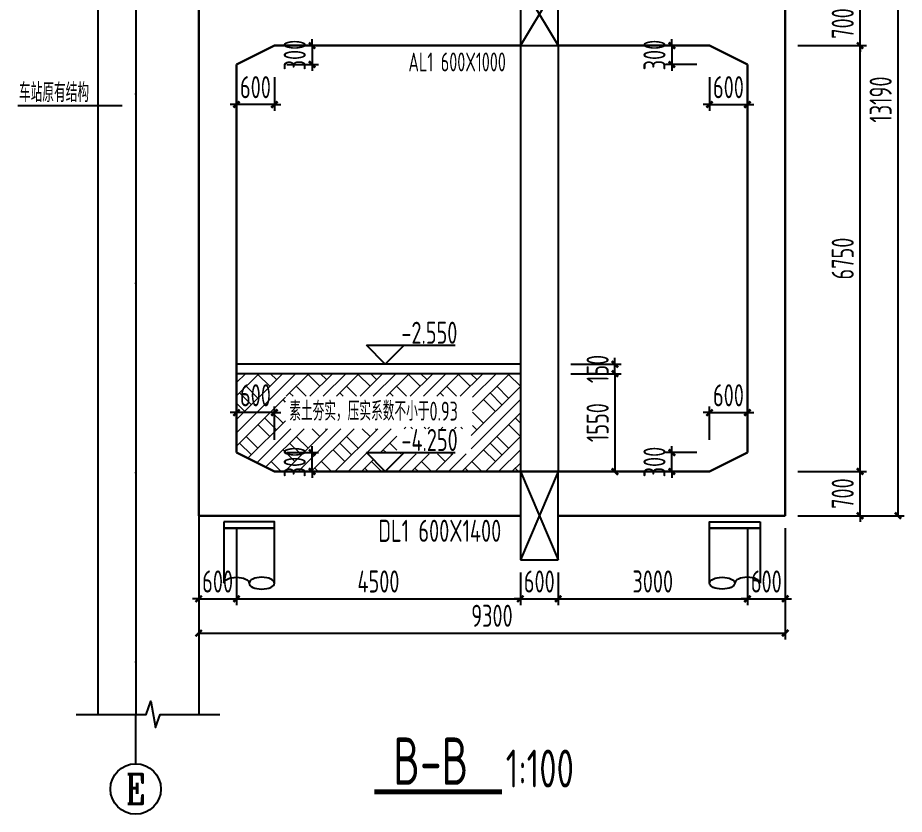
# Model space of a CAD drawing. Header units: millimetres. Extents: x -897614 to 191467, y -439928 to 101803.
# Drawn here: x -429346 to -415289, y -274650 to -262026 of the extents above; entities that cross this region are included whole.
import ezdxf
from ezdxf.enums import TextEntityAlignment as Align

# ---------------------------------------------------------------- set-up
doc = ezdxf.new("R2010")
doc.units = ezdxf.units.MM
doc.header["$LTSCALE"] = 1000
doc.linetypes.add('ACAD_ISO04W100', pattern=[30, 24, -3, 0, -3])
doc.linetypes.add('DASHED', pattern=[19.05, 12.7, -6.35])
for name, color, linetype in [('AXIS', 3, 'Continuous'), ('COLUMN', 2, 'Continuous'), ('DC', 7, 'Continuous'), ('DIM_ELEV', 3, 'Continuous'), ('DIM_LEAD', 3, 'Continuous'), ('DIM_SYMB', 3, 'Continuous'), ('JG_TEXT', 7, 'Continuous'), ('PUB_TEXT', 7, 'Continuous'), ('ZH', 7, 'Continuous')]:
    doc.layers.add(name, color=color, linetype=linetype)
for name, color, linetype, lineweight in [('AXIS_TEXT', 7, 'Continuous', 18), ('Beam', 4, 'DASHED', 25), ('DOTE', 8, 'ACAD_ISO04W100', 9), ('PUB_HATCH', 8, 'Continuous', 18), ('WALL', 6, 'Continuous', 30)]:
    doc.layers.add(name, color=color, linetype=linetype, lineweight=lineweight)
doc.styles.add('_TCH_AXIS', font='COMPLEX', dxfattribs={"bigfont": 'GBCBIG'})
doc.styles.add('COMPLEX', font='COMPLEX')
doc.styles.add('TSSD', font='tssdeng.shx', dxfattribs={"width": 0.7, "bigfont": 'tssdchn.shx'})
doc.dimstyles.new('TSD', dxfattribs={"dimtxt": 350, "dimasz": 100, "dimexe": 100, "dimexo": 200, "dimgap": 100, "dimtad": 1, "dimdec": 0, "dimzin": 0, "dimdsep": 46, "dimtxsty": 'TSSD', "dimblk": 'ARCHTICK', "dimcen": 0.09, "dimclrt": 7, "dimazin": 2, "dimtfac": 1, "dimtdec": 0, "dimtix": 1, "dimtmove": 2, "dimatfit": 3, "dimfxl": 0, "dimtolj": 1, "dimtzin": 0, "dimarcsym": 0})

# ---------------------------------------------------------------- blocks, each defined once
blk = doc.blocks.new('A$C28A31710')
at = {"color": 5}
for p, q in [((441, 11301, 0), (441, -1834, 0)), ((1041, 11301, 0), (1041, -1834, 0)), ((2041, 11301, 0), (2041, -1834, 0))]:
    blk.add_line(p, q, dxfattribs=at)
for points in [[(100, 11301), (1207, 11301), (1282, 11511), (1356, 11091), (1432, 11301), (2378, 11301)], [(100, -1834), (1207, -1834), (1282, -1624), (1356, -2044), (1432, -1834), (2378, -1834)]]:
    blk.add_lwpolyline(points, dxfattribs=at)
blk = doc.blocks.new('_ArchTick')
at = {"color": 0, "linetype": 'ByBlock', "const_width": 0.4}
blk.add_lwpolyline([(-0.5, -0.5), (0.5, 0.5)], dxfattribs=at)
blk = doc.blocks.new('*D980')
at = {"layer": 'Defpoints', "color": 0, "transparency": 16777216}
for p in [(-426477, -269918), (-425877, -269918), (-425877, -271236)]:
    blk.add_point(p, dxfattribs=at)
at = {"layer": 'DIM_LEAD', "color": 0, "lineweight": -2, "transparency": 16777216}
for p, q in [((-426477, -270118), (-426477, -271336)), ((-425877, -270118), (-425877, -271336)), ((-426477, -271236), (-426577, -271236)), ((-426477, -271236), (-425877, -271236)), ((-425877, -271236), (-425777, -271236))]:
    blk.add_line(p, q, dxfattribs=at)
at = {"layer": 'DIM_LEAD', "color": 0, "lineweight": -2, "transparency": 16777216, "xscale": 100, "yscale": 100, "zscale": 100}
blk.add_blockref('_ArchTick', (-426477, -271236), dxfattribs=at)
at = {"layer": 'DIM_LEAD', "color": 0, "lineweight": -2, "transparency": 16777216, "xscale": 100, "yscale": 100, "zscale": 100, "rotation": 180}
blk.add_blockref('_ArchTick', (-425877, -271236), dxfattribs=at)
at = {"layer": 'DIM_LEAD', "color": 7, "transparency": 16777216, "insert": (-426177, -270961), "char_height": 350, "attachment_point": 5, "style": 'TSSD'}
blk.add_mtext('\\A1;600', dxfattribs=at)
blk = doc.blocks.new('*D981')
at = {"layer": 'Defpoints', "color": 0, "transparency": 16777216}
for p in [(-425877, -269918), (-421377, -270618), (-421377, -271236)]:
    blk.add_point(p, dxfattribs=at)
at = {"layer": 'DIM_LEAD', "color": 0, "lineweight": -2, "transparency": 16777216}
for p, q in [((-425877, -270118), (-425877, -271336)), ((-421377, -270818), (-421377, -271336)), ((-425877, -271236), (-421377, -271236))]:
    blk.add_line(p, q, dxfattribs=at)
at = {"layer": 'DIM_LEAD', "color": 0, "lineweight": -2, "transparency": 16777216, "xscale": 100, "yscale": 100, "zscale": 100, "rotation": 180}
blk.add_blockref('_ArchTick', (-425877, -271236), dxfattribs=at)
at = {"layer": 'DIM_LEAD', "color": 0, "lineweight": -2, "transparency": 16777216, "xscale": 100, "yscale": 100, "zscale": 100}
blk.add_blockref('_ArchTick', (-421377, -271236), dxfattribs=at)
at = {"layer": 'DIM_LEAD', "color": 7, "transparency": 16777216, "insert": (-423627, -270961), "char_height": 350, "attachment_point": 5, "style": 'TSSD'}
blk.add_mtext('\\A1;4500', dxfattribs=at)
blk = doc.blocks.new('*D982')
at = {"layer": 'Defpoints', "color": 0, "transparency": 16777216}
for p in [(-421377, -270618), (-420777, -270618), (-420777, -271236)]:
    blk.add_point(p, dxfattribs=at)
at = {"layer": 'DIM_LEAD', "color": 0, "lineweight": -2, "transparency": 16777216}
for p, q in [((-421377, -270818), (-421377, -271336)), ((-420777, -270818), (-420777, -271336)), ((-421377, -271236), (-421477, -271236)), ((-421377, -271236), (-420777, -271236)), ((-420777, -271236), (-420677, -271236))]:
    blk.add_line(p, q, dxfattribs=at)
at = {"layer": 'DIM_LEAD', "color": 0, "lineweight": -2, "transparency": 16777216, "xscale": 100, "yscale": 100, "zscale": 100}
blk.add_blockref('_ArchTick', (-421377, -271236), dxfattribs=at)
at = {"layer": 'DIM_LEAD', "color": 0, "lineweight": -2, "transparency": 16777216, "xscale": 100, "yscale": 100, "zscale": 100, "rotation": 180}
blk.add_blockref('_ArchTick', (-420777, -271236), dxfattribs=at)
at = {"layer": 'DIM_LEAD', "color": 7, "transparency": 16777216, "insert": (-421077, -270961), "char_height": 350, "attachment_point": 5, "style": 'TSSD'}
blk.add_mtext('\\A1;600', dxfattribs=at)
blk = doc.blocks.new('*D983')
at = {"layer": 'Defpoints', "color": 0, "transparency": 16777216}
for p in [(-417777, -269918, 0), (-420777, -270618), (-417777, -271236)]:
    blk.add_point(p, dxfattribs=at)
at = {"layer": 'DIM_LEAD', "color": 0, "lineweight": -2, "transparency": 16777216}
for p, q in [((-417777, -270118), (-417777, -271336)), ((-420777, -270818), (-420777, -271336)), ((-420777, -271236), (-417777, -271236))]:
    blk.add_line(p, q, dxfattribs=at)
at = {"layer": 'DIM_LEAD', "color": 0, "lineweight": -2, "transparency": 16777216, "xscale": 100, "yscale": 100, "zscale": 100, "rotation": 180}
blk.add_blockref('_ArchTick', (-420777, -271236), dxfattribs=at)
at = {"layer": 'DIM_LEAD', "color": 0, "lineweight": -2, "transparency": 16777216, "xscale": 100, "yscale": 100, "zscale": 100}
blk.add_blockref('_ArchTick', (-417777, -271236), dxfattribs=at)
at = {"layer": 'DIM_LEAD', "color": 7, "transparency": 16777216, "insert": (-419277, -270961), "char_height": 350, "attachment_point": 5, "style": 'TSSD'}
blk.add_mtext('\\A1;3000', dxfattribs=at)
blk = doc.blocks.new('*D984')
at = {"layer": 'Defpoints', "color": 0, "transparency": 16777216}
for p in [(-417777, -269918, 0), (-417177, -269918), (-417177, -271236)]:
    blk.add_point(p, dxfattribs=at)
at = {"layer": 'DIM_LEAD', "color": 0, "lineweight": -2, "transparency": 16777216}
for p, q in [((-417777, -270118), (-417777, -271336)), ((-417177, -270118), (-417177, -271336)), ((-417777, -271236), (-417877, -271236)), ((-417777, -271236), (-417177, -271236)), ((-417177, -271236), (-417077, -271236))]:
    blk.add_line(p, q, dxfattribs=at)
at = {"layer": 'DIM_LEAD', "color": 0, "lineweight": -2, "transparency": 16777216, "xscale": 100, "yscale": 100, "zscale": 100}
blk.add_blockref('_ArchTick', (-417777, -271236), dxfattribs=at)
at = {"layer": 'DIM_LEAD', "color": 0, "lineweight": -2, "transparency": 16777216, "xscale": 100, "yscale": 100, "zscale": 100, "rotation": 180}
blk.add_blockref('_ArchTick', (-417177, -271236), dxfattribs=at)
at = {"layer": 'DIM_LEAD', "color": 7, "transparency": 16777216, "insert": (-417477, -270961), "char_height": 350, "attachment_point": 5, "style": 'TSSD'}
blk.add_mtext('\\A1;600', dxfattribs=at)
blk = doc.blocks.new('*D985')
at = {"layer": 'Defpoints', "color": 0, "transparency": 16777216}
for p in [(-417177, -269218), (-415990, -269218), (-417177, -269918)]:
    blk.add_point(p, dxfattribs=at)
at = {"layer": 'DIM_LEAD', "color": 0, "lineweight": -2, "transparency": 16777216}
for p, q in [((-415990, -269218), (-415990, -269118)), ((-416977, -269218), (-415890, -269218)), ((-415990, -269918), (-415990, -269218)), ((-416977, -269918), (-415890, -269918)), ((-415990, -269918), (-415990, -270018))]:
    blk.add_line(p, q, dxfattribs=at)
at = {"layer": 'DIM_LEAD', "color": 0, "lineweight": -2, "transparency": 16777216, "xscale": 100, "yscale": 100, "zscale": 100}
for p, rotation in [((-415990, -269218), 270), ((-415990, -269918), 90)]:
    blk.add_blockref('_ArchTick', p, dxfattribs=dict(at, rotation=rotation))
at = {"layer": 'DIM_LEAD', "color": 7, "transparency": 16777216, "insert": (-416265, -269568), "char_height": 350, "attachment_point": 5, "rotation": 90, "style": 'TSSD'}
blk.add_mtext('\\A1;700', dxfattribs=at)
blk = doc.blocks.new('*D986')
at = {"layer": 'Defpoints', "color": 0, "transparency": 16777216}
for p in [(-417177, -262468, 0), (-415990, -262468), (-417177, -269218)]:
    blk.add_point(p, dxfattribs=at)
at = {"layer": 'DIM_LEAD', "color": 0, "lineweight": -2, "transparency": 16777216}
for p, q in [((-416977, -262468), (-415890, -262468)), ((-415990, -269218), (-415990, -262468)), ((-416977, -269218), (-415890, -269218))]:
    blk.add_line(p, q, dxfattribs=at)
at = {"layer": 'DIM_LEAD', "color": 0, "lineweight": -2, "transparency": 16777216, "xscale": 100, "yscale": 100, "zscale": 100}
for p, rotation in [((-415990, -262468), 90), ((-415990, -269218), 270)]:
    blk.add_blockref('_ArchTick', p, dxfattribs=dict(at, rotation=rotation))
at = {"layer": 'DIM_LEAD', "color": 7, "transparency": 16777216, "insert": (-416265, -265843), "char_height": 350, "attachment_point": 5, "rotation": 90, "style": 'TSSD'}
blk.add_mtext('\\A1;6750', dxfattribs=at)
blk = doc.blocks.new('*D987')
at = {"layer": 'Defpoints', "color": 0, "transparency": 16777216}
for p in [(-417177, -261768), (-415990, -261768), (-417177, -262468, 0)]:
    blk.add_point(p, dxfattribs=at)
at = {"layer": 'DIM_LEAD', "color": 0, "lineweight": -2, "transparency": 16777216}
for p, q in [((-415990, -261768), (-415990, -261668)), ((-416977, -261768), (-415890, -261768)), ((-415990, -262468), (-415990, -261768)), ((-416977, -262468), (-415890, -262468)), ((-415990, -262468), (-415990, -262568))]:
    blk.add_line(p, q, dxfattribs=at)
at = {"layer": 'DIM_LEAD', "color": 0, "lineweight": -2, "transparency": 16777216, "xscale": 100, "yscale": 100, "zscale": 100}
for p, rotation in [((-415990, -261768), 270), ((-415990, -262468), 90)]:
    blk.add_blockref('_ArchTick', p, dxfattribs=dict(at, rotation=rotation))
at = {"layer": 'DIM_LEAD', "color": 7, "transparency": 16777216, "insert": (-416265, -262118), "char_height": 350, "attachment_point": 5, "rotation": 90, "style": 'TSSD'}
blk.add_mtext('\\A1;700', dxfattribs=at)
blk = doc.blocks.new('*D988')
at = {"layer": 'Defpoints', "color": 0, "transparency": 16777216}
for p in [(-417177, -256728), (-417177, -269918), (-415389, -269918)]:
    blk.add_point(p, dxfattribs=at)
at = {"layer": 'DIM_LEAD', "color": 0, "lineweight": -2, "transparency": 16777216}
for p, q in [((-416977, -256728), (-415289, -256728)), ((-415389, -256728), (-415389, -269918)), ((-416977, -269918), (-415289, -269918))]:
    blk.add_line(p, q, dxfattribs=at)
at = {"layer": 'DIM_LEAD', "color": 0, "lineweight": -2, "transparency": 16777216, "xscale": 100, "yscale": 100, "zscale": 100}
for p, rotation in [((-415389, -256728), 90), ((-415389, -269918), 270)]:
    blk.add_blockref('_ArchTick', p, dxfattribs=dict(at, rotation=rotation))
at = {"layer": 'DIM_LEAD', "color": 7, "transparency": 16777216, "insert": (-415664, -263323), "char_height": 350, "attachment_point": 5, "rotation": 90, "style": 'TSSD'}
blk.add_mtext('\\A1;13190', dxfattribs=at)
blk = doc.blocks.new('*D989')
at = {"layer": 'Defpoints', "color": 0, "transparency": 16777216}
for p in [(-418377, -262468), (-418975, -262768), (-418377, -262768)]:
    blk.add_point(p, dxfattribs=at)
at = {"layer": 'DIM_LEAD', "color": 0, "lineweight": -2, "transparency": 16777216}
for p, q in [((-418975, -262468), (-418975, -262368)), ((-418577, -262468), (-419075, -262468)), ((-418975, -262468), (-418975, -262768)), ((-418577, -262768), (-419075, -262768)), ((-418975, -262768), (-418975, -262868))]:
    blk.add_line(p, q, dxfattribs=at)
at = {"layer": 'DIM_LEAD', "color": 0, "lineweight": -2, "transparency": 16777216, "xscale": 100, "yscale": 100, "zscale": 100}
for p, rotation in [((-418975, -262468), 270), ((-418975, -262768), 90)]:
    blk.add_blockref('_ArchTick', p, dxfattribs=dict(at, rotation=rotation))
at = {"layer": 'DIM_LEAD', "color": 7, "transparency": 16777216, "insert": (-419250, -262618), "char_height": 350, "attachment_point": 5, "rotation": 90, "style": 'TSSD'}
blk.add_mtext('\\A1;300', dxfattribs=at)
blk = doc.blocks.new('*D990')
at = {"layer": 'Defpoints', "color": 0, "transparency": 16777216}
for p in [(-418377, -262768), (-417777, -262768, 0), (-417777, -263402)]:
    blk.add_point(p, dxfattribs=at)
at = {"layer": 'DIM_LEAD', "color": 0, "lineweight": -2, "transparency": 16777216}
for p, q in [((-418377, -262968), (-418377, -263502)), ((-417777, -262968), (-417777, -263502)), ((-418377, -263402), (-418477, -263402)), ((-418377, -263402), (-417777, -263402)), ((-417777, -263402), (-417677, -263402))]:
    blk.add_line(p, q, dxfattribs=at)
at = {"layer": 'DIM_LEAD', "color": 0, "lineweight": -2, "transparency": 16777216, "xscale": 100, "yscale": 100, "zscale": 100}
blk.add_blockref('_ArchTick', (-418377, -263402), dxfattribs=at)
at = {"layer": 'DIM_LEAD', "color": 0, "lineweight": -2, "transparency": 16777216, "xscale": 100, "yscale": 100, "zscale": 100, "rotation": 180}
blk.add_blockref('_ArchTick', (-417777, -263402), dxfattribs=at)
at = {"layer": 'DIM_LEAD', "color": 7, "transparency": 16777216, "insert": (-418077, -263127), "char_height": 350, "attachment_point": 5, "style": 'TSSD'}
blk.add_mtext('\\A1;600', dxfattribs=at)
blk = doc.blocks.new('*D991')
at = {"layer": 'Defpoints', "color": 0, "transparency": 16777216}
for p in [(-425277, -262468), (-425277, -262768), (-424679, -262768)]:
    blk.add_point(p, dxfattribs=at)
at = {"layer": 'DIM_LEAD', "color": 0, "lineweight": -2, "transparency": 16777216}
for p, q in [((-424679, -262468), (-424679, -262368)), ((-425077, -262468), (-424579, -262468)), ((-424679, -262468), (-424679, -262768)), ((-425077, -262768), (-424579, -262768)), ((-424679, -262768), (-424679, -262868))]:
    blk.add_line(p, q, dxfattribs=at)
at = {"layer": 'DIM_LEAD', "color": 0, "lineweight": -2, "transparency": 16777216, "xscale": 100, "yscale": 100, "zscale": 100}
for p, rotation in [((-424679, -262468), 270), ((-424679, -262768), 90)]:
    blk.add_blockref('_ArchTick', p, dxfattribs=dict(at, rotation=rotation))
at = {"layer": 'DIM_LEAD', "color": 7, "transparency": 16777216, "insert": (-424954, -262618), "char_height": 350, "attachment_point": 5, "rotation": 90, "style": 'TSSD'}
blk.add_mtext('\\A1;300', dxfattribs=at)
blk = doc.blocks.new('*D992')
at = {"layer": 'Defpoints', "color": 0, "transparency": 16777216}
for p in [(-425877, -262768, 0), (-425277, -262768), (-425877, -263402)]:
    blk.add_point(p, dxfattribs=at)
at = {"layer": 'DIM_LEAD', "color": 0, "lineweight": -2, "transparency": 16777216}
for p, q in [((-425877, -262968), (-425877, -263502)), ((-425277, -262968), (-425277, -263502)), ((-425877, -263402), (-425977, -263402)), ((-425277, -263402), (-425877, -263402)), ((-425277, -263402), (-425177, -263402))]:
    blk.add_line(p, q, dxfattribs=at)
at = {"layer": 'DIM_LEAD', "color": 0, "lineweight": -2, "transparency": 16777216, "xscale": 100, "yscale": 100, "zscale": 100}
blk.add_blockref('_ArchTick', (-425877, -263402), dxfattribs=at)
at = {"layer": 'DIM_LEAD', "color": 0, "lineweight": -2, "transparency": 16777216, "xscale": 100, "yscale": 100, "zscale": 100, "rotation": 180}
blk.add_blockref('_ArchTick', (-425277, -263402), dxfattribs=at)
at = {"layer": 'DIM_LEAD', "color": 7, "transparency": 16777216, "insert": (-425577, -263127), "char_height": 350, "attachment_point": 5, "style": 'TSSD'}
blk.add_mtext('\\A1;600', dxfattribs=at)
blk = doc.blocks.new('*D993')
at = {"layer": 'Defpoints', "color": 0, "transparency": 16777216}
for p in [(-426477, -269918), (-417177, -269918), (-417177, -271779)]:
    blk.add_point(p, dxfattribs=at)
at = {"layer": 'DIM_LEAD', "color": 0, "lineweight": -2, "transparency": 16777216}
for p, q in [((-426477, -270118), (-426477, -271879)), ((-417177, -270118), (-417177, -271879)), ((-426477, -271779), (-417177, -271779))]:
    blk.add_line(p, q, dxfattribs=at)
at = {"layer": 'DIM_LEAD', "color": 0, "lineweight": -2, "transparency": 16777216, "xscale": 100, "yscale": 100, "zscale": 100, "rotation": 180}
blk.add_blockref('_ArchTick', (-426477, -271779), dxfattribs=at)
at = {"layer": 'DIM_LEAD', "color": 0, "lineweight": -2, "transparency": 16777216, "xscale": 100, "yscale": 100, "zscale": 100}
blk.add_blockref('_ArchTick', (-417177, -271779), dxfattribs=at)
at = {"layer": 'DIM_LEAD', "color": 7, "transparency": 16777216, "insert": (-421827, -271504), "char_height": 350, "attachment_point": 5, "style": 'TSSD'}
blk.add_mtext('\\A1;9300', dxfattribs=at)
blk = doc.blocks.new('_axiso')
blk.add_circle((0, 0), 0.5)
at = {"layer": 'AXIS_TEXT', "style": 'COMPLEX', "width": 1.041667}
blk.add_attdef('A', text='', height=0.56, dxfattribs=at).set_placement((-0.25, -0.28), (0.25, -0.28), align=Align.FIT)
blk = doc.blocks.new('*D1727')
at = {"layer": 'Defpoints', "color": 0, "transparency": 16777216}
for p in [(-420777, -267668), (-420777, -269218), (-419877, -269218)]:
    blk.add_point(p, dxfattribs=at)
at = {"layer": 'DIM_LEAD', "color": 0, "lineweight": -2, "transparency": 16777216}
for p, q in [((-420577, -267668), (-419777, -267668)), ((-419877, -267668), (-419877, -269218)), ((-420577, -269218), (-419777, -269218))]:
    blk.add_line(p, q, dxfattribs=at)
at = {"layer": 'DIM_LEAD', "color": 0, "lineweight": -2, "transparency": 16777216, "xscale": 100, "yscale": 100, "zscale": 100}
for p, rotation in [((-419877, -267668), 90), ((-419877, -269218), 270)]:
    blk.add_blockref('_ArchTick', p, dxfattribs=dict(at, rotation=rotation))
at = {"layer": 'DIM_LEAD', "color": 7, "transparency": 16777216, "insert": (-420152, -268443), "char_height": 350, "attachment_point": 5, "rotation": 90, "style": 'TSSD'}
blk.add_mtext('\\A1;1550', dxfattribs=at)
blk = doc.blocks.new('*D1790')
at = {"layer": 'Defpoints', "color": 0, "transparency": 16777216}
for p in [(-418975, -268918), (-418377, -268918), (-418377, -269218)]:
    blk.add_point(p, dxfattribs=at)
at = {"layer": 'DIM_LEAD', "color": 0, "lineweight": -2, "transparency": 16777216}
for p, q in [((-418975, -268918), (-418975, -268818)), ((-418577, -268918), (-419075, -268918)), ((-418975, -269218), (-418975, -268918)), ((-418577, -269218), (-419075, -269218)), ((-418975, -269218), (-418975, -269318))]:
    blk.add_line(p, q, dxfattribs=at)
at = {"layer": 'DIM_LEAD', "color": 0, "lineweight": -2, "transparency": 16777216, "xscale": 100, "yscale": 100, "zscale": 100}
for p, rotation in [((-418975, -268918), 270), ((-418975, -269218), 90)]:
    blk.add_blockref('_ArchTick', p, dxfattribs=dict(at, rotation=rotation))
at = {"layer": 'DIM_LEAD', "color": 7, "transparency": 16777216, "insert": (-419250, -269068), "char_height": 350, "attachment_point": 5, "rotation": 90, "style": 'TSSD'}
blk.add_mtext('\\A1;300', dxfattribs=at)
blk = doc.blocks.new('*D1791')
at = {"layer": 'Defpoints', "color": 0, "transparency": 16777216}
for p in [(-417777, -268285), (-418377, -268918), (-417777, -268918, 0)]:
    blk.add_point(p, dxfattribs=at)
at = {"layer": 'DIM_LEAD', "color": 0, "lineweight": -2, "transparency": 16777216}
for p, q in [((-418377, -268718), (-418377, -268185)), ((-417777, -268718), (-417777, -268185)), ((-418377, -268285), (-418477, -268285)), ((-418377, -268285), (-417777, -268285)), ((-417777, -268285), (-417677, -268285))]:
    blk.add_line(p, q, dxfattribs=at)
at = {"layer": 'DIM_LEAD', "color": 0, "lineweight": -2, "transparency": 16777216, "xscale": 100, "yscale": 100, "zscale": 100}
blk.add_blockref('_ArchTick', (-418377, -268285), dxfattribs=at)
at = {"layer": 'DIM_LEAD', "color": 0, "lineweight": -2, "transparency": 16777216, "xscale": 100, "yscale": 100, "zscale": 100, "rotation": 180}
blk.add_blockref('_ArchTick', (-417777, -268285), dxfattribs=at)
at = {"layer": 'DIM_LEAD', "color": 7, "transparency": 16777216, "insert": (-418077, -268010), "char_height": 350, "attachment_point": 5, "style": 'TSSD'}
blk.add_mtext('\\A1;600', dxfattribs=at)
blk = doc.blocks.new('*D1806')
at = {"layer": 'Defpoints', "color": 0, "transparency": 16777216}
for p in [(-425277, -268918), (-424679, -268918), (-425277, -269218)]:
    blk.add_point(p, dxfattribs=at)
at = {"layer": 'DIM_LEAD', "color": 0, "lineweight": -2, "transparency": 16777216}
for p, q in [((-424679, -268918), (-424679, -268818)), ((-425077, -268918), (-424579, -268918)), ((-424679, -269218), (-424679, -268918)), ((-425077, -269218), (-424579, -269218)), ((-424679, -269218), (-424679, -269318))]:
    blk.add_line(p, q, dxfattribs=at)
at = {"layer": 'DIM_LEAD', "color": 0, "lineweight": -2, "transparency": 16777216, "xscale": 100, "yscale": 100, "zscale": 100}
for p, rotation in [((-424679, -268918), 270), ((-424679, -269218), 90)]:
    blk.add_blockref('_ArchTick', p, dxfattribs=dict(at, rotation=rotation))
at = {"layer": 'DIM_LEAD', "color": 7, "transparency": 16777216, "insert": (-424954, -269068), "char_height": 350, "attachment_point": 5, "rotation": 90, "style": 'TSSD'}
blk.add_mtext('\\A1;300', dxfattribs=at)
blk = doc.blocks.new('*D1807')
at = {"layer": 'Defpoints', "color": 0, "transparency": 16777216}
for p in [(-425877, -268285), (-425877, -268918, 0), (-425277, -268918)]:
    blk.add_point(p, dxfattribs=at)
at = {"layer": 'DIM_LEAD', "color": 0, "lineweight": -2, "transparency": 16777216}
for p, q in [((-425877, -268718), (-425877, -268185)), ((-425277, -268718), (-425277, -268185)), ((-425877, -268285), (-425977, -268285)), ((-425277, -268285), (-425877, -268285)), ((-425277, -268285), (-425177, -268285))]:
    blk.add_line(p, q, dxfattribs=at)
at = {"layer": 'DIM_LEAD', "color": 0, "lineweight": -2, "transparency": 16777216, "xscale": 100, "yscale": 100, "zscale": 100}
blk.add_blockref('_ArchTick', (-425877, -268285), dxfattribs=at)
at = {"layer": 'DIM_LEAD', "color": 0, "lineweight": -2, "transparency": 16777216, "xscale": 100, "yscale": 100, "zscale": 100, "rotation": 180}
blk.add_blockref('_ArchTick', (-425277, -268285), dxfattribs=at)
at = {"layer": 'DIM_LEAD', "color": 7, "transparency": 16777216, "insert": (-425577, -268010), "char_height": 350, "attachment_point": 5, "style": 'TSSD'}
blk.add_mtext('\\A1;600', dxfattribs=at)
blk = doc.blocks.new('A$C182F2979')
at = {"layer": 'ZH'}
blk.add_lwpolyline([(800, 1064), (800, 964), (0, 964), (0, 1064)], close=True, dxfattribs=at)
blk.add_lwpolyline([(0, 94), (0, 964), (800, 964), (800, 94)], dxfattribs=at)
blk.add_ellipse((200, 94), major_axis=(-200, 0), ratio=0.468529, dxfattribs=at)
blk.add_ellipse((600, 94), major_axis=(-200, 0), ratio=0.468529, start_param=3.141593, end_param=6.283185, dxfattribs=at)
blk = doc.blocks.new('*D1866')
at = {"layer": 'Defpoints', "color": 0, "transparency": 16777216}
for p in [(-420777, -267518), (-419877, -267518), (-420777, -267668)]:
    blk.add_point(p, dxfattribs=at)
at = {"layer": 'DIM_LEAD', "color": 0, "lineweight": -2, "transparency": 16777216}
for p, q in [((-419877, -267518), (-419877, -267418)), ((-420577, -267518), (-419777, -267518)), ((-419877, -267668), (-419877, -267518)), ((-420577, -267668), (-419777, -267668)), ((-419877, -267668), (-419877, -267768))]:
    blk.add_line(p, q, dxfattribs=at)
at = {"layer": 'DIM_LEAD', "color": 0, "lineweight": -2, "transparency": 16777216, "xscale": 100, "yscale": 100, "zscale": 100}
for p, rotation in [((-419877, -267518), 270), ((-419877, -267668), 90)]:
    blk.add_blockref('_ArchTick', p, dxfattribs=dict(at, rotation=rotation))
at = {"layer": 'DIM_LEAD', "color": 7, "transparency": 16777216, "insert": (-420152, -267593), "char_height": 350, "attachment_point": 5, "rotation": 90, "style": 'TSSD'}
blk.add_mtext('\\A1;150', dxfattribs=at)

msp = doc.modelspace()

# ---------------------------------------------------------------- hatches: boundary and pattern name
at = {"layer": 'PUB_HATCH'}
h = msp.add_hatch(dxfattribs=at)
h.set_pattern_fill('夯实土壤', color=256, scale=100)
h.set_pattern_definition([(45, (-358587.8, -93809.03), (-397.394, 397.394), []), (45, (-358377.8, -93809.03), (-397.394, 397.394), []), (45, (-358167.8, -93809.03), (-397.394, 397.394), []), (135, (-358587.8, -93809.03), (-397.394, -397.394), [265, -297]), (135, (-358482.8, -93704.03), (-397.394, -397.394), [265, -297]), (135, (-358377.8, -93599.03), (-397.394, -397.394), [265, -297])])
h.paths.add_polyline_path([(-421376.69454, -267668.1761), (-425876.67371, -267668.1761), (-425876.67363, -268918.1761), (-425276.67363, -269218.1761), (-423518.80771, -269218.1761), (-423818.80771, -268918.1761), (-423218.80771, -268918.1761), (-423518.80771, -269218.1761), (-421376.69454, -269218.1761)])
h.paths.add_polyline_path([(-425100.0643, -268539.25935), (-422134.90682, -268539.25935), (-422134.90682, -268025.47983), (-425100.0643, -268025.47983)], flags=16)
h.paths.add_polyline_path([(-423333.9554, -268937.83106), (-422156.07078, -268937.83106), (-422156.07078, -268513.7926), (-423333.9554, -268513.7926)], flags=17)

# ---------------------------------------------------------------- linework, layer by layer
at = {"layer": 'AXIS'}
msp.add_line((-427476.67371, -273066.93659, 0), (-427476.67371, -273849.8159, 0), dxfattribs=at)
at = {"layer": 'Beam'}
for p, q in [((-421376.69454, -261468.1761), (-420776.69454, -262468.1761)), ((-420776.69454, -261468.1761), (-421376.69454, -262468.1761)), ((-421376.69454, -269218.1761), (-420776.69454, -270618.1761)), ((-420776.69454, -269218.1761), (-421376.69454, -270618.1761))]:
    msp.add_line(p, q, dxfattribs=at)
for points in [[(-420776.69454, -262468.1761), (-420776.69454, -261468.1761), (-421376.69454, -261468.1761), (-421376.69454, -262468.1761)], [(-420776.69454, -270618.1761), (-420776.69454, -269218.1761), (-421376.69454, -269218.1761), (-421376.69454, -270618.1761)]]:
    msp.add_lwpolyline(points, close=True, dxfattribs=at)
at = {"layer": 'COLUMN', "color": 8}
for p, q in [((-421376.69454, -262468.1761), (-421376.69454, -269218.1761)), ((-420776.69454, -262468.1761), (-420776.69454, -269218.1761))]:
    msp.add_line(p, q, dxfattribs=at)
at = {"layer": 'DC'}
for p, q in [((-421376.69454, -267518.1761), (-425876.67371, -267518.1761)), ((-421376.69454, -267668.1761), (-425876.67371, -267668.1761))]:
    msp.add_line(p, q, dxfattribs=at)
at = {"layer": 'DIM_ELEV'}
for p, q in [((-423518.80771, -267518.1761), (-423818.80771, -267218.1761)), ((-423818.80771, -267218.1761), (-422410.01529, -267218.1761)), ((-423518.80771, -267518.1761), (-423218.80771, -267218.1761)), ((-423518.80771, -269218.1761), (-423818.80771, -268918.1761)), ((-423818.80771, -268918.1761), (-422410.01529, -268918.1761)), ((-423518.80771, -269218.1761), (-423218.80771, -268918.1761))]:
    msp.add_line(p, q, dxfattribs=at)
at = {"layer": 'DIM_SYMB', "const_width": 80}
msp.add_lwpolyline([(-423690.1476, -274295.3911), (-421667.80114, -274295.39126)], dxfattribs=at)
at = {"layer": 'DOTE', "ltscale": 0.1}
msp.add_line((-427476.67371, -257532.42812, 0), (-427476.67371, -273274.66329, 0), dxfattribs=at)
at = {"layer": 'JG_TEXT'}
msp.add_line((-429346.39702, -263419.93478), (-427689.84801, -263419.93478), dxfattribs=at)
at = {"layer": 'WALL'}
for p, q in [((-426476.67371, -261768.1761, 0), (-426476.67371, -269918.1761, 0)), ((-417176.6951, -261768.1761, 0), (-417176.6951, -269918.1761, 0)), ((-425876.67371, -262768.1761, 0), (-425276.67371, -262468.1761)), ((-421376.69454, -262468.1761, 0), (-425276.67371, -262468.1761)), ((-418376.69519, -262468.1761, 0), (-420776.69454, -262468.1761, 0)), ((-417776.69519, -262768.1761, 0), (-418376.69519, -262468.1761)), ((-425876.67371, -262768.1761, 0), (-425876.67371, -268918.17606, 0)), ((-417776.69519, -262768.1761, 0), (-417776.69519, -268918.1761, 0)), ((-425876.67371, -268918.17606, 0), (-425276.67363, -269218.1761, 0)), ((-417776.69519, -268918.1761, 0), (-418376.69519, -269218.1761)), ((-418376.69519, -269218.1761), (-425276.67363, -269218.1761)), ((-421376.69454, -269918.1761), (-426476.67371, -269918.1761)), ((-417176.6951, -269918.1761), (-420776.69454, -269918.1761))]:
    msp.add_line(p, q, dxfattribs=at)

# ---------------------------------------------------------------- block references
msp.add_blockref('A$C28A31710', (-428517.36476, -271232.72947))
at = {"layer": 'AXIS'}
ref = msp.add_blockref('_axiso', (-427476.67371, -274249.8159, 0), dxfattribs=dict(at, xscale=800, yscale=800, zscale=800))
ref.add_attrib('A', 'E', dxfattribs={"layer": 'AXIS_TEXT', "ltscale": 10, "height": 465.94816, "style": '_TCH_AXIS', "width": 0.875}).set_placement((-427631.98977, -274482.78998, 0), (-427321.35766, -274482.78998, 0), align=Align.FIT)
at = {"layer": 'ZH', "xscale": -1}
msp.add_blockref('A$C182F2979', (-425276.67433, -271081.93249), dxfattribs=at)
at = {"layer": 'ZH'}
msp.add_blockref('A$C182F2979', (-418376.67386, -271081.93249), dxfattribs=at)

# ---------------------------------------------------------------- texts
at = {"layer": 'DIM_ELEV', "style": 'TSSD', "width": 0.7}
for s, p in [('-2.550', (-423263.28232, -267194.08106)), ('-4.250', (-423263.28232, -268894.08106))]:
    msp.add_text(s, height=350, dxfattribs=at).set_placement(p)
at = {"layer": 'JG_TEXT', "style": 'TSSD'}
for s, height, width, p in [('AL1 600X1000', 300, 0.65, (-423151.71576, -262877.3872)), ('车站原有结构', 300, 0.65, (-429326.71276, -263363.10139)), ('素土夯实，压实系数不小于0.93', 300, 0.65, (-425040.53674, -268411.10975)), ('DL1 600X1400', 350, 0.7, (-423628.62143, -270332.37263))]:
    msp.add_text(s, height=height, dxfattribs=dict(at, width=width)).set_placement(p)
at = {"layer": 'PUB_TEXT', "style": 'TSSD', "width": 0.7}
for s, height, p in [('B-B', 750, (-423394.06614, -274182.23904)), ('1:100', 600, (-421607.74257, -274225.70907))]:
    msp.add_text(s, height=height, rotation=359.999999146, dxfattribs=at).set_placement(p)

# ---------------------------------------------------------------- dimensions: what is measured, and where the dimension line sits
at = {"layer": 'DIM_LEAD'}
for base, p1, p2, angle, picture, middle in [((-415389.27705, -269918.1761), (-417176.6951, -256728.1761), (-417176.6951, -269918.1761), 90, '*D988', (-415664.27705, -263323.1761)), ((-415989.60408, -261768.1761), (-417176.6951, -262468.1761, 0), (-417176.6951, -261768.1761), 90, '*D987', (-416264.60408, -262118.1761)), ((-424678.625, -262768.1761), (-425276.67371, -262468.1761), (-425276.67371, -262768.1761), 90, '*D991', (-424953.625, -262618.1761)), ((-418974.7439, -262768.1761), (-418376.69519, -262468.1761), (-418376.69519, -262768.1761), 90, '*D989', (-419249.7439, -262618.1761)), ((-415989.60408, -262468.1761), (-417176.6951, -269218.1761), (-417176.6951, -262468.1761, 0), 90, '*D986', (-416264.60408, -265843.1761)), ((-425876.67371, -263401.7395), (-425276.67371, -262768.1761), (-425876.67371, -262768.1761, 0), 180, '*D992', (-425576.67371, -263126.7395)), ((-419877.37433, -267518.1761), (-420776.69454, -267668.1761), (-420776.69454, -267518.1761), 90, '*D1866', (-420152.37433, -267593.1761)), ((-419877.37433, -269218.1761), (-420776.69454, -267668.1761), (-420776.69454, -269218.1761), 90, '*D1727', (-420152.37433, -268443.1761)), ((-425876.67363, -268284.61271), (-425276.67363, -268918.1761), (-425876.67363, -268918.1761, 0), 180, '*D1807', (-425576.67363, -268009.61271)), ((-424678.62492, -268918.1761), (-425276.67363, -269218.1761), (-425276.67363, -268918.1761), 270, '*D1806', (-424953.62492, -269068.1761)), ((-418974.7439, -268918.1761), (-418376.69519, -269218.1761), (-418376.69519, -268918.1761), 270, '*D1790', (-419249.7439, -269068.1761)), ((-415989.60408, -269218.1761), (-417176.6951, -269918.1761), (-417176.6951, -269218.1761), 90, '*D985', (-416264.60408, -269568.1761))]:
    dim = msp.add_linear_dim(base=base, p1=p1, p2=p2, angle=angle, dimstyle='TSD', dxfattribs=at)
    dim.commit()
    dim.dimension.update_dxf_attribs({"geometry": picture, "text_midpoint": middle})
for base, p1, p2, picture, middle in [((-417776.69519, -263401.7395), (-418376.69519, -262768.1761), (-417776.69519, -262768.1761, 0), '*D990', (-418076.69519, -263126.7395)), ((-417776.69519, -268284.61271), (-418376.69519, -268918.1761), (-417776.69519, -268918.1761, 0), '*D1791', (-418076.69519, -268009.61271)), ((-425876.67371, -271236.36574), (-426476.67371, -269918.1761), (-425876.67371, -269918.1761), '*D980', (-426176.67371, -270961.36574)), ((-417176.6951, -271778.58175), (-426476.67371, -269918.1761), (-417176.6951, -269918.1761), '*D993', (-421826.68441, -271503.58175)), ((-421376.69454, -271236.36574), (-425876.67371, -269918.1761), (-421376.69454, -270618.1761), '*D981', (-423626.68413, -270961.36574)), ((-417776.69519, -271236.36574), (-420776.69454, -270618.1761), (-417776.69519, -269918.1761, 0), '*D983', (-419276.69486, -270961.36574)), ((-417176.6951, -271236.36574), (-417776.69519, -269918.1761, 0), (-417176.6951, -269918.1761), '*D984', (-417476.69514, -270961.36574)), ((-420776.69454, -271236.36574), (-421376.69454, -270618.1761), (-420776.69454, -270618.1761), '*D982', (-421076.69454, -270961.36574))]:
    dim = msp.add_linear_dim(base=base, p1=p1, p2=p2, dimstyle='TSD', dxfattribs=at)
    dim.commit()
    dim.dimension.update_dxf_attribs({"geometry": picture, "text_midpoint": middle})

doc.saveas('drawing.dxf')
